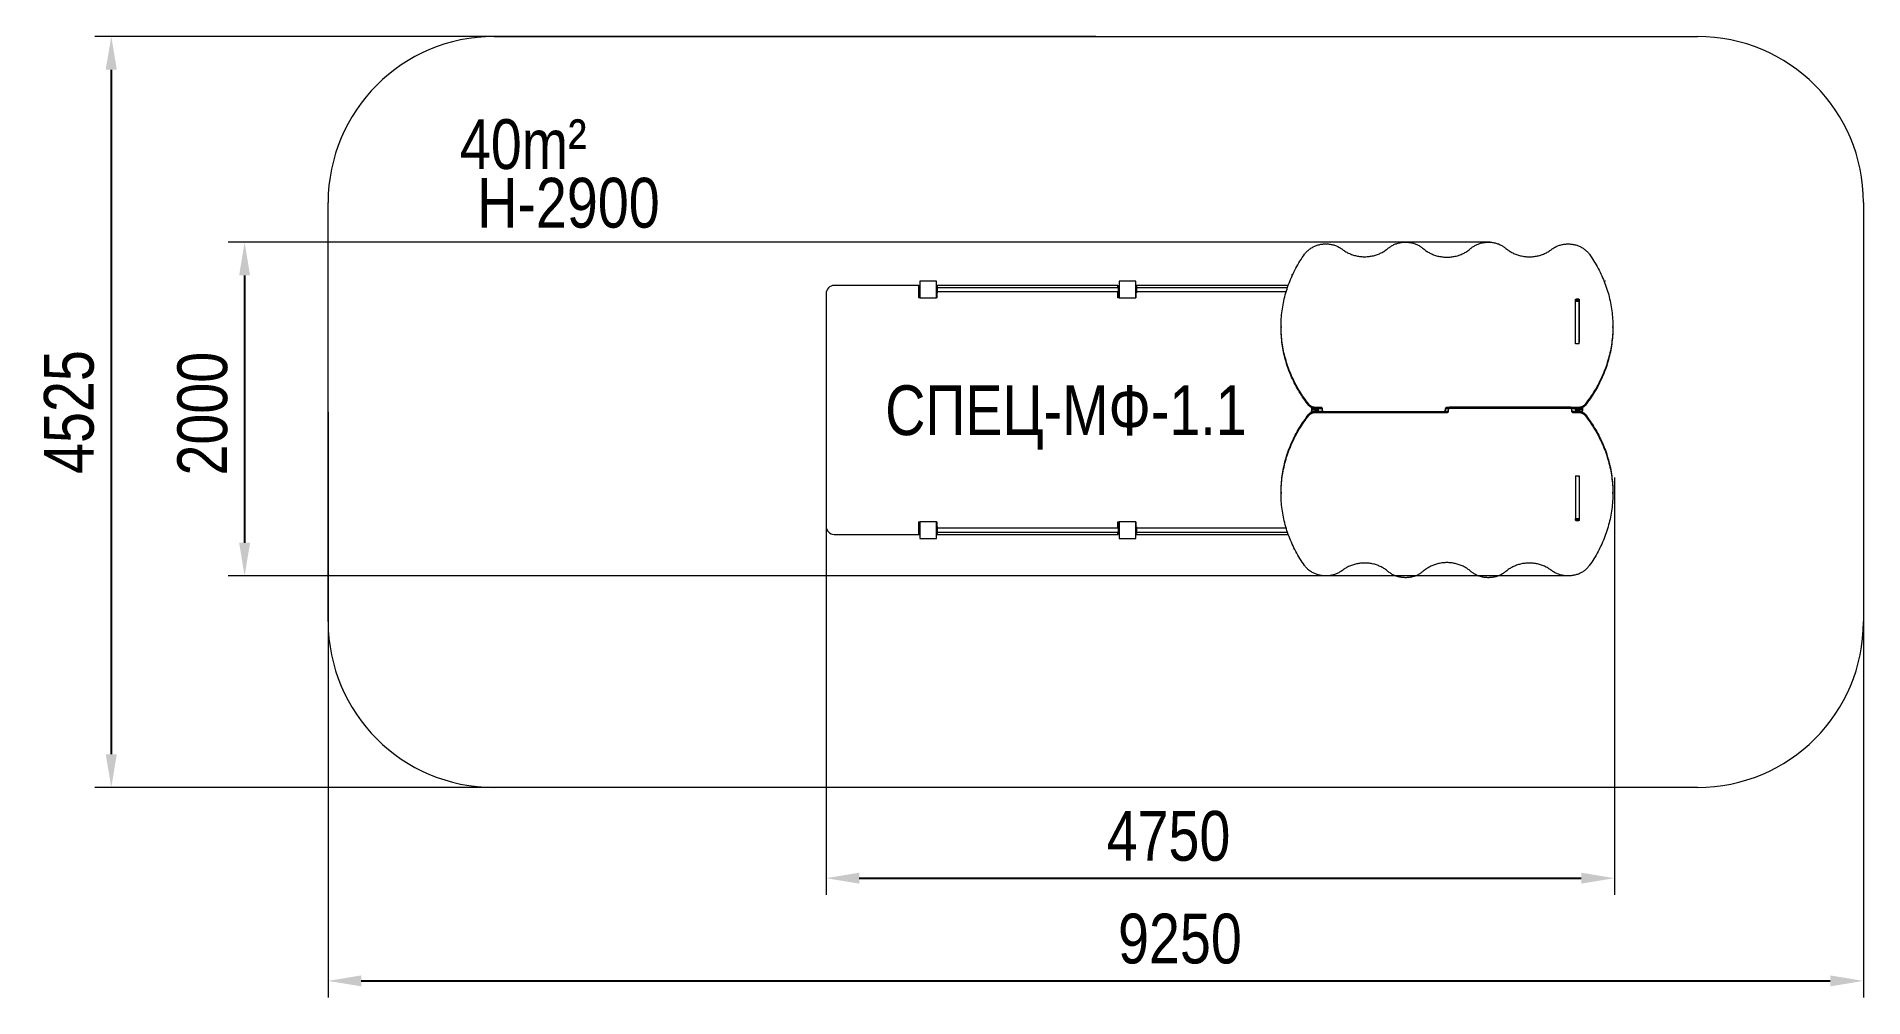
# Model space of a CAD drawing. Header units: millimetres. Extents: x -6513 to 4494, y -2848 to 2943.
import ezdxf

# ---------------------------------------------------------------- set-up
doc = ezdxf.new("R2010")
doc.units = ezdxf.units.MM
for name, color, linetype in [('DIKOM_АРТИКУЛ', 7, 'Continuous'), ('DIKOM_ЗОНА', 80, 'Continuous'), ('DIKOM_ОБЪЕКТ', 7, 'Continuous'), ('DIKOM_РАЗМЕР_ЗОНА', 7, 'Continuous'), ('DIKOM_РАЗМЕР_ОБЪЕКТА', 7, 'Continuous')]:
    doc.layers.add(name, color=color, linetype=linetype)
doc.styles.add('style1', font='arial.ttf', dxfattribs={"width": 0.8})
doc.dimstyles.new('1-50', dxfattribs={"dimtxt": 300, "dimasz": 200, "dimexe": 100, "dimexo": 0, "dimgap": 100, "dimtad": 1, "dimdec": 0, "dimtxsty": 'style1', "dimcen": 0, "dimclrd": 7, "dimclre": 7, "dimadec": 1, "dimazin": 2, "dimtfac": 1, "dimtdec": 0, "dimtmove": 0, "dimatfit": 3, "dimfxl": 0, "dimlwd": 25, "dimlwe": 18, "dimarcsym": 0})

# ---------------------------------------------------------------- blocks, each defined once
blk = doc.blocks.new('*D0')
at = {"layer": 'Defpoints', "color": 0, "transparency": 16777216}
for p in [(2245, 1703), (-5259, -308), (2719, -308)]:
    blk.add_point(p, dxfattribs=at)
at = {"layer": 'DIKOM_РАЗМЕР_ОБЪЕКТА', "color": 7, "lineweight": 18, "transparency": 16777216}
for p, q in [((2245, 1703), (-5359, 1703)), ((2719, -308), (-5359, -308))]:
    blk.add_line(p, q, dxfattribs=at)
at = {"layer": 'DIKOM_РАЗМЕР_ОБЪЕКТА', "color": 7, "lineweight": 25, "transparency": 16777216}
blk.add_line((-5259, 1503), (-5259, -108), dxfattribs=at)
at = {"layer": 'DIKOM_РАЗМЕР_ОБЪЕКТА', "color": 7, "transparency": 16777216}
for points in [[(-5292, 1503), (-5226, 1503), (-5259, 1703)], [(-5292, -108), (-5226, -108), (-5259, -308)]]:
    blk.add_solid(points, dxfattribs=at)
at = {"layer": 'DIKOM_РАЗМЕР_ОБЪЕКТА', "color": 0, "transparency": 16777216, "insert": (-5512, 670), "char_height": 300, "attachment_point": 5, "rotation": 90, "style": 'style1'}
blk.add_mtext('2000', dxfattribs=at)
blk = doc.blocks.new('*D1')
at = {"layer": 'Defpoints', "color": 0, "transparency": 16777216}
for p in [(-1756, 585), (2994, 285), (2994, -2129)]:
    blk.add_point(p, dxfattribs=at)
at = {"layer": 'DIKOM_РАЗМЕР_ОБЪЕКТА', "color": 7, "lineweight": 18, "transparency": 16777216}
for p, q in [((-1756, 585), (-1756, -2229)), ((2994, 285), (2994, -2229))]:
    blk.add_line(p, q, dxfattribs=at)
at = {"layer": 'DIKOM_РАЗМЕР_ОБЪЕКТА', "color": 7, "lineweight": 25, "transparency": 16777216}
blk.add_line((-1556, -2129), (2794, -2129), dxfattribs=at)
at = {"layer": 'DIKOM_РАЗМЕР_ОБЪЕКТА', "color": 7, "transparency": 16777216}
for points in [[(-1556, -2096), (-1556, -2162), (-1756, -2129)], [(2794, -2096), (2794, -2162), (2994, -2129)]]:
    blk.add_solid(points, dxfattribs=at)
at = {"layer": 'DIKOM_РАЗМЕР_ОБЪЕКТА', "color": 0, "transparency": 16777216, "insert": (307, -1876), "char_height": 300, "attachment_point": 5, "style": 'style1'}
blk.add_mtext('4750', dxfattribs=at)
blk = doc.blocks.new('*D2')
at = {"layer": 'Defpoints', "color": 0, "transparency": 16777216}
for p in [(-131, 2943), (-6062, -1582), (-131, -1582)]:
    blk.add_point(p, dxfattribs=at)
at = {"layer": 'DIKOM_РАЗМЕР_ЗОНА', "color": 7, "lineweight": 18, "transparency": 16777216}
for p, q in [((-131, 2943), (-6162, 2943)), ((-131, -1582), (-6162, -1582))]:
    blk.add_line(p, q, dxfattribs=at)
at = {"layer": 'DIKOM_РАЗМЕР_ЗОНА', "color": 7, "lineweight": 25, "transparency": 16777216}
blk.add_line((-6062, 2743), (-6062, -1382), dxfattribs=at)
at = {"layer": 'DIKOM_РАЗМЕР_ЗОНА', "color": 7, "transparency": 16777216}
for points in [[(-6096, 2743), (-6029, 2743), (-6062, 2943)], [(-6096, -1382), (-6029, -1382), (-6062, -1582)]]:
    blk.add_solid(points, dxfattribs=at)
at = {"layer": 'DIKOM_РАЗМЕР_ЗОНА', "color": 0, "transparency": 16777216, "insert": (-6316, 680), "char_height": 300, "attachment_point": 5, "rotation": 90, "style": 'style1'}
blk.add_mtext('4525', dxfattribs=at)
blk = doc.blocks.new('*D3')
at = {"layer": 'Defpoints', "color": 0, "transparency": 16777216}
for p in [(-4756, 680), (4494, 680), (4494, -2748)]:
    blk.add_point(p, dxfattribs=at)
at = {"layer": 'DIKOM_РАЗМЕР_ЗОНА', "color": 7, "lineweight": 18, "transparency": 16777216}
for p, q in [((-4756, 680), (-4756, -2848)), ((4494, 680), (4494, -2848))]:
    blk.add_line(p, q, dxfattribs=at)
at = {"layer": 'DIKOM_РАЗМЕР_ЗОНА', "color": 7, "lineweight": 25, "transparency": 16777216}
blk.add_line((-4556, -2748), (4294, -2748), dxfattribs=at)
at = {"layer": 'DIKOM_РАЗМЕР_ЗОНА', "color": 7, "transparency": 16777216}
for points in [[(-4556, -2715), (-4556, -2781), (-4756, -2748)], [(4294, -2715), (4294, -2781), (4494, -2748)]]:
    blk.add_solid(points, dxfattribs=at)
at = {"layer": 'DIKOM_РАЗМЕР_ЗОНА', "color": 0, "transparency": 16777216, "insert": (376, -2495), "char_height": 300, "attachment_point": 5, "style": 'style1'}
blk.add_mtext('9250', dxfattribs=at)

msp = doc.modelspace()

# ---------------------------------------------------------------- linework, layer by layer
at = {"layer": 'DIKOM_ЗОНА', "color": 3, "lineweight": 15}
for p, q in [((-3755.9, 2942.7), (3494.1, 2942.7)), ((-4755.9, -582.3), (-4755.9, 1942.7)), ((4494.1, 1942.7), (4494.1, -582.3)), ((3494.1, -1582.3), (-3755.9, -1582.3))]:
    msp.add_line(p, q, dxfattribs=at)
for centre, start, end in [((-3755.9, 1942.7), 90, 180), ((3494.1, 1942.7), 0, 90), ((-3755.9, -582.3), 180, 270), ((3494.1, -582.3), 270, 0)]:
    msp.add_arc(centre, 1000, start, end, dxfattribs=at)
at = {"layer": 'DIKOM_ОБЪЕКТ', "color": 7, "linetype": 'Continuous', "lineweight": 15}
for p, q in [((-1197.9, 1442.7), (-1706.6, 1442.7)), ((-1197.9, 1367.7), (-1197.9, 1442.7)), ((-1197.9, 1442.7), (-1195.1, 1442.7)), ((-1195.1, 1367.7), (-1195.1, 1442.7)), ((-1190.2, 1467.7), (-1190.2, 1367.7)), ((-1090.2, 1467.7), (-1190.2, 1467.7)), ((-1090.2, 1367.7), (-1090.2, 1467.7)), ((-1086.2, 1437.7), (-1090.2, 1437.7)), ((-1090.2, 1437.7), (-1090.2, 1432.7)), ((-1086.2, 1432.7), (-1090.2, 1432.7)), ((-1090.2, 1432.7), (-1090.2, 1402.7)), ((-1089.3, 1442.7), (-1089.3, 1437.7)), ((2, 1442.7), (-1089.3, 1442.7)), ((-1086.2, 1437.7), (-1086.2, 1432.7)), ((-1086.2, 1432.7), (-1086.2, 1402.7)), ((-1086.2, 1431.2), (5.8, 1431.2)), ((2, 1431.2), (2, 1442.7)), ((2, 1442.7), (4.9, 1442.7)), ((4.9, 1431.2), (4.9, 1442.7)), ((5.8, 1437.7), (9.8, 1437.7)), ((5.8, 1432.7), (5.8, 1437.7)), ((5.8, 1402.7), (5.8, 1432.7)), ((5.8, 1432.7), (9.8, 1432.7)), ((109.8, 1467.7), (9.8, 1467.7)), ((9.8, 1467.7), (9.8, 1367.7)), ((109.8, 1367.7), (109.8, 1467.7)), ((113.8, 1437.7), (109.8, 1437.7)), ((109.8, 1437.7), (109.8, 1432.7)), ((113.8, 1432.7), (109.8, 1432.7)), ((109.8, 1432.7), (109.8, 1402.7)), ((110.7, 1442.7), (110.7, 1437.7)), ((1028.6, 1442.7), (110.7, 1442.7)), ((113.8, 1437.7), (113.8, 1432.7)), ((113.8, 1432.7), (113.8, 1402.7)), ((113.8, 1431.2), (1024.6, 1431.2)), ((1050, 1509.7), (1056.2, 1509.7)), ((1050, 1509.7), (1050, 1496)), ((2939.3, 1467.7), (2937.3, 1467.7)), ((2939.3, 1467.7), (2937.3, 1467.7)), ((-1755.9, 1392.7), (-1755.9, -7.3)), ((-1190.2, 1367.7), (-1197.9, 1367.7)), ((-1190.2, 1367.7), (-1090.2, 1367.7)), ((-1086.2, 1402.7), (-1090.2, 1402.7)), ((-1090.2, 1402.7), (-1090.2, 1397.7)), ((-1086.2, 1397.7), (-1090.2, 1397.7)), ((-1089.3, 1367.7), (-1090.2, 1367.7)), ((-1089.3, 1397.7), (-1089.3, 1367.7)), ((5.8, 1404.2), (-1086.2, 1404.2)), ((-1086.2, 1402.7), (-1086.2, 1397.7)), ((2, 1367.7), (2, 1404.2)), ((9.8, 1367.7), (2, 1367.7)), ((4.9, 1367.7), (4.9, 1404.2)), ((5.8, 1402.7), (9.8, 1402.7)), ((5.8, 1397.7), (5.8, 1402.7)), ((5.8, 1397.7), (9.8, 1397.7)), ((9.8, 1367.7), (109.8, 1367.7)), ((113.8, 1402.7), (109.8, 1402.7)), ((109.8, 1402.7), (109.8, 1397.7)), ((113.8, 1397.7), (109.8, 1397.7)), ((110.7, 1367.7), (109.8, 1367.7)), ((110.7, 1397.7), (110.7, 1367.7)), ((1015.9, 1404.2), (113.8, 1404.2)), ((113.8, 1402.7), (113.8, 1397.7)), ((2759.8, 1349.1), (2759.8, 1356.4)), ((2759.8, 1349.2), (2780.8, 1349.2)), ((2780.8, 1349.1), (2759.8, 1349.1)), ((2759.8, 1348.7), (2759.8, 1349.1)), ((2759.8, 1348.7), (2780.8, 1348.7)), ((2759.8, 1093), (2759.8, 1348.7)), ((2765.8, 1361.6), (2775.8, 1361.6)), ((2765.8, 1354.1), (2765.8, 1361.6)), ((2765.8, 1354.1), (2775.8, 1354.1)), ((2775.8, 1354.1), (2775.8, 1361.6)), ((2780.8, 1351.8), (2780.8, 1349.2)), ((2780.8, 1348.7), (2780.8, 1349.1)), ((2780.8, 1093), (2780.8, 1348.7)), ((2781.8, 1356.4), (2781.8, 1098.3)), ((2781.8, 1247.7), (2780.8, 1247.7)), ((2780.8, 1218.5), (2781.8, 1218.5)), ((985.3, 1195.9), (985.3, 1188.4)), ((2780.8, 1129.2), (2781.8, 1129.2)), ((2984.2, 1188.4), (2984.2, 1195.9)), ((2759.8, 1093), (2780.8, 1093)), ((2759.8, 1090.5), (2759.8, 1093)), ((2780.8, 1090.5), (2780.8, 1093)), ((1152.6, 719.1), (1152.6, 726.6)), ((1152.6, 666.3), (1152.6, 658.8)), ((1167.8, 706.6), (1167.8, 697.7)), ((1167.8, 697.7), (1188.8, 697.7)), ((1167.8, 697.7), (1167.8, 687.7)), ((1167.8, 687.7), (1188.8, 687.7)), ((1167.8, 678.9), (1167.8, 687.7)), ((1188.8, 700.5), (1188.8, 697.7)), ((1188.8, 700.5), (1188.8, 700.2)), ((1188.8, 700.2), (1209.8, 700.2)), ((1188.8, 697.7), (1188.8, 687.7)), ((1209.8, 692.7), (1188.8, 692.7)), ((1188.8, 692.7), (1209.8, 692.7)), ((1188.8, 685), (1188.8, 687.7)), ((1209.8, 685.2), (1188.8, 685.2)), ((1188.8, 685), (1188.8, 685.2)), ((1224.8, 707.7), (1193.9, 707.7)), ((1193.9, 700.2), (1193.9, 707.7)), ((1224.8, 700.2), (1193.9, 700.2)), ((1193.9, 685.2), (1193.9, 677.7)), ((1193.9, 685.2), (1234.8, 685.2)), ((1193.9, 677.7), (1236.8, 677.7)), ((1209.8, 692.7), (1209.8, 700.2)), ((1209.8, 700.2), (1209.8, 685.2)), ((1209.8, 692.7), (1209.8, 685.2)), ((1224.8, 700.2), (1224.8, 707.7)), ((1234.8, 690.4), (1234.8, 699.1)), ((1234.8, 682.9), (1234.8, 690.4)), ((1964.8, 681.7), (1244.8, 681.7)), ((1244.8, 674.2), (1244.8, 681.7)), ((1964.8, 674.2), (1244.8, 674.2)), ((1964.8, 674.2), (1964.8, 681.7)), ((1972.8, 677.7), (1984.8, 677.7)), ((1974.8, 699.1), (1974.8, 690.4)), ((1974.8, 682.9), (1974.8, 690.4)), ((1974.8, 685.2), (1984.8, 685.2)), ((1996.8, 707.7), (1984.8, 707.7)), ((1984.8, 700.2), (1984.8, 707.7)), ((1994.8, 700.2), (1984.8, 700.2)), ((1984.8, 685.2), (1984.8, 677.7)), ((1994.8, 702.5), (1994.8, 695)), ((1994.8, 686.4), (1994.8, 695)), ((2004.8, 711.2), (2004.8, 703.7)), ((2004.8, 711.2), (2724.8, 711.2)), ((2004.8, 703.7), (2724.8, 703.7)), ((2724.8, 711.2), (2724.8, 703.7)), ((2775.7, 707.7), (2732.8, 707.7)), ((2734.8, 702.5), (2734.8, 695)), ((2775.7, 700.2), (2734.8, 700.2)), ((2734.8, 695), (2734.8, 686.4)), ((2744.8, 685.2), (2744.8, 677.7)), ((2744.8, 685.2), (2775.7, 685.2)), ((2744.8, 677.7), (2775.7, 677.7)), ((2759.8, 700.2), (2780.8, 700.2)), ((2759.8, 692.7), (2759.8, 700.2)), ((2759.8, 692.7), (2780.8, 692.7)), ((2780.8, 692.7), (2759.8, 692.7)), ((2759.8, 692.7), (2759.8, 685.2)), ((2780.8, 685.2), (2759.8, 685.2)), ((2775.7, 700.2), (2775.7, 707.7)), ((2775.7, 685.2), (2775.7, 677.7)), ((2780.8, 700.5), (2780.8, 697.7)), ((2780.8, 700.5), (2780.8, 700.2)), ((2780.8, 697.7), (2801.8, 697.7)), ((2780.8, 697.7), (2780.8, 687.7)), ((2780.8, 687.7), (2801.8, 687.7)), ((2780.8, 685), (2780.8, 687.7)), ((2780.8, 685), (2780.8, 685.2)), ((2801.8, 706.6), (2801.8, 697.7)), ((2801.8, 697.7), (2801.8, 687.7)), ((2801.8, 678.9), (2801.8, 687.7)), ((2817, 719.1), (2817, 726.6)), ((2817, 666.3), (2817, 658.8)), ((2759.8, 295), (2759.8, 292.5)), ((2780.8, 292.5), (2759.8, 292.5)), ((2759.8, 292.5), (2759.8, 36.8)), ((2780.8, 295), (2780.8, 292.5)), ((2780.8, 292.5), (2780.8, 36.8)), ((2780.8, 256.3), (2781.8, 256.3)), ((2781.8, 287.2), (2781.8, 29.1)), ((985.3, 197), (985.3, 189.5)), ((2780.8, 167), (2781.8, 167)), ((2780.8, 137.8), (2781.8, 137.8)), ((2984.2, 189.5), (2984.2, 197)), ((-1197.9, 17.7), (-1190.2, 17.7)), ((-1197.9, -57.3), (-1197.9, 17.7)), ((-1195.1, -57.3), (-1195.1, 17.7)), ((-1090.2, 17.7), (-1190.2, 17.7)), ((-1190.2, 17.7), (-1190.2, -82.3)), ((-1090.2, -82.3), (-1090.2, 17.7)), ((-1090.2, 17.7), (-1089.3, 17.7)), ((-1089.3, 17.7), (-1089.3, -12.3)), ((2, 17.7), (9.8, 17.7)), ((2, -18.8), (2, 17.7)), ((4.9, -18.8), (4.9, 17.7)), ((109.8, 17.7), (9.8, 17.7)), ((9.8, 17.7), (9.8, -82.3)), ((109.8, -82.3), (109.8, 17.7)), ((109.8, 17.7), (110.7, 17.7)), ((110.7, 17.7), (110.7, -12.3)), ((2780.8, 36.8), (2759.8, 36.8)), ((2759.8, 36.8), (2759.8, 36.4)), ((2759.8, 36.4), (2780.8, 36.4)), ((2759.8, 29.1), (2759.8, 36.4)), ((2780.8, 36.3), (2759.8, 36.3)), ((2765.8, 31.4), (2765.8, 23.9)), ((2775.8, 31.4), (2765.8, 31.4)), ((2775.8, 23.9), (2765.8, 23.9)), ((2775.8, 31.4), (2775.8, 23.9)), ((2780.8, 36.8), (2780.8, 36.4)), ((2780.8, 33.7), (2780.8, 36.3)), ((-1706.6, -57.3), (-1197.9, -57.3)), ((-1197.9, -57.3), (-1195.1, -57.3)), ((-1190.2, -82.3), (-1090.2, -82.3)), ((-1086.2, -12.3), (-1090.2, -12.3)), ((-1090.2, -12.3), (-1090.2, -17.3)), ((-1086.2, -17.3), (-1090.2, -17.3)), ((-1090.2, -17.3), (-1090.2, -47.3)), ((-1086.2, -47.3), (-1090.2, -47.3)), ((-1090.2, -47.3), (-1090.2, -52.3)), ((-1086.2, -52.3), (-1090.2, -52.3)), ((-1089.3, -52.3), (-1089.3, -57.3)), ((-1089.3, -57.3), (2, -57.3)), ((-1086.2, -12.3), (-1086.2, -17.3)), ((-1086.2, -17.3), (-1086.2, -47.3)), ((-1086.2, -18.8), (5.8, -18.8)), ((5.8, -45.8), (-1086.2, -45.8)), ((-1086.2, -47.3), (-1086.2, -52.3)), ((2, -57.3), (2, -45.8)), ((2, -57.3), (4.9, -57.3)), ((4.9, -57.3), (4.9, -45.8)), ((5.8, -12.3), (9.8, -12.3)), ((5.8, -17.3), (5.8, -12.3)), ((5.8, -17.3), (9.8, -17.3)), ((5.8, -47.3), (5.8, -17.3)), ((5.8, -47.3), (9.8, -47.3)), ((5.8, -52.3), (5.8, -47.3)), ((5.8, -52.3), (9.8, -52.3)), ((9.8, -82.3), (109.8, -82.3)), ((113.8, -12.3), (109.8, -12.3)), ((109.8, -12.3), (109.8, -17.3)), ((113.8, -17.3), (109.8, -17.3)), ((109.8, -17.3), (109.8, -47.3)), ((113.8, -47.3), (109.8, -47.3)), ((109.8, -47.3), (109.8, -52.3)), ((113.8, -52.3), (109.8, -52.3)), ((110.7, -52.3), (110.7, -57.3)), ((110.7, -57.3), (1028.6, -57.3)), ((113.8, -12.3), (113.8, -17.3)), ((113.8, -17.3), (113.8, -47.3)), ((113.8, -18.8), (1015.9, -18.8)), ((1024.5, -45.8), (113.8, -45.8)), ((113.8, -47.3), (113.8, -52.3))]:
    msp.add_line(p, q, dxfattribs=at)
at = {"layer": 'DIKOM_ОБЪЕКТ', "color": 7, "linetype": 'Continuous', "lineweight": 15, "flags": 128}
for points in [[(1127.2, 1631.2), (1130.2, 1635.3), (1133.4, 1639.2), (1136.7, 1643.1), (1140.2, 1646.9), (1143.9, 1650.5), (1147.8, 1654.1), (1151.7, 1657.5), (1155.9, 1660.7), (1160.1, 1663.9), (1164.5, 1666.8), (1169, 1669.7), (1173.7, 1672.4), (1178.4, 1675), (1183.3, 1677.3), (1188.2, 1679.6), (1193.3, 1681.7), (1198.4, 1683.6), (1203.6, 1685.3), (1208.9, 1686.9), (1214.3, 1688.3), (1219.7, 1689.5), (1225.1, 1690.6), (1230.6, 1691.4), (1236.2, 1692.1), (1241.7, 1692.7), (1247.3, 1693), (1252.9, 1693.2), (1258.5, 1693.1), (1264.1, 1692.9), (1269.6, 1692.6), (1275.2, 1692), (1280.7, 1691.3), (1286.2, 1690.4), (1291.6, 1689.3), (1297, 1688), (1302.4, 1686.5), (1307.6, 1684.9), (1312.8, 1683.2), (1318, 1681.2), (1323, 1679.1), (1327.9, 1676.8), (1332.8, 1674.4), (1337.5, 1671.8), (1342.1, 1669.1), (1346.6, 1666.2), (1351, 1663.2), (1355.2, 1660)], [(1355.2, 1660), (1360, 1656.3), (1365, 1652.8), (1370.2, 1649.5), (1375.4, 1646.2), (1380.8, 1643.1), (1386.2, 1640.2), (1391.8, 1637.4), (1397.5, 1634.8), (1403.3, 1632.4), (1409.1, 1630.1), (1415.1, 1627.9), (1421.1, 1626), (1427.2, 1624.2), (1433.3, 1622.5), (1439.5, 1621.1), (1445.8, 1619.8), (1452.1, 1618.7), (1458.5, 1617.7), (1464.8, 1617), (1471.2, 1616.4), (1477.7, 1616), (1484.1, 1615.8), (1490.5, 1615.8), (1497, 1615.9), (1503.4, 1616.2), (1509.8, 1616.7), (1516.2, 1617.4), (1522.5, 1618.3), (1528.9, 1619.3), (1535.1, 1620.5), (1541.4, 1621.9), (1547.6, 1623.4), (1553.7, 1625.1), (1559.7, 1627), (1565.7, 1629.1), (1571.6, 1631.3), (1577.4, 1633.7), (1583.1, 1636.3), (1588.8, 1639), (1594.3, 1641.9), (1599.7, 1644.9), (1605, 1648), (1610.2, 1651.3), (1615.2, 1654.8), (1620.1, 1658.4), (1624.9, 1662.1), (1629.5, 1666)], [(1629.5, 1666), (1633.5, 1669.3), (1637.6, 1672.4), (1641.9, 1675.5), (1646.2, 1678.4), (1650.7, 1681.1), (1655.3, 1683.7), (1660, 1686.2), (1664.8, 1688.5), (1669.7, 1690.6), (1674.7, 1692.6), (1679.8, 1694.5), (1684.9, 1696.2), (1690.1, 1697.7), (1695.4, 1699), (1700.7, 1700.2), (1706.1, 1701.2), (1711.5, 1702), (1716.9, 1702.7), (1722.4, 1703.2), (1727.9, 1703.5), (1733.4, 1703.7), (1738.9, 1703.6), (1744.4, 1703.4), (1749.8, 1703), (1755.3, 1702.5), (1760.7, 1701.8), (1766.1, 1700.9), (1771.5, 1699.8), (1776.8, 1698.6), (1782, 1697.2), (1787.2, 1695.6), (1792.3, 1693.9), (1797.4, 1692), (1802.3, 1689.9), (1807.2, 1687.7), (1812, 1685.3), (1816.7, 1682.8), (1821.2, 1680.2), (1825.7, 1677.4), (1830, 1674.4), (1834.2, 1671.4), (1838.2, 1668.1), (1842.2, 1664.8)], [(1842.2, 1664.8), (1846.7, 1661), (1851.3, 1657.2), (1856.1, 1653.6), (1861.1, 1650.1), (1866.1, 1646.8), (1871.3, 1643.6), (1876.6, 1640.6), (1882, 1637.7), (1887.5, 1634.9), (1893.1, 1632.3), (1898.8, 1629.9), (1904.5, 1627.6), (1910.4, 1625.4), (1916.3, 1623.5), (1922.3, 1621.7), (1928.4, 1620), (1934.5, 1618.6), (1940.7, 1617.3), (1946.9, 1616.2), (1953.2, 1615.2), (1959.5, 1614.4), (1965.8, 1613.8), (1972.1, 1613.4), (1978.5, 1613.1), (1984.8, 1613), (1991.2, 1613.1), (1997.5, 1613.4), (2003.8, 1613.8), (2010.1, 1614.4), (2016.4, 1615.2), (2022.7, 1616.2), (2028.9, 1617.3), (2035.1, 1618.6), (2041.2, 1620.1), (2047.3, 1621.7), (2053.3, 1623.5), (2059.2, 1625.5), (2065.1, 1627.6), (2070.8, 1629.9), (2076.5, 1632.3), (2082.1, 1634.9), (2087.6, 1637.7), (2093, 1640.6), (2098.3, 1643.6), (2103.5, 1646.8), (2108.5, 1650.2), (2113.5, 1653.6), (2118.3, 1657.2), (2122.9, 1661), (2127.4, 1664.8)], [(2127.4, 1664.8), (2131.4, 1668.2), (2135.4, 1671.4), (2139.6, 1674.5), (2144, 1677.4), (2148.4, 1680.2), (2153, 1682.9), (2157.6, 1685.4), (2162.4, 1687.7), (2167.3, 1689.9), (2172.3, 1692), (2177.3, 1693.9), (2182.4, 1695.6), (2187.6, 1697.2), (2192.9, 1698.6), (2198.2, 1699.8), (2203.6, 1700.9), (2209, 1701.8), (2214.4, 1702.5), (2219.9, 1703.1), (2225.3, 1703.5), (2230.8, 1703.7), (2236.3, 1703.7), (2241.8, 1703.5), (2247.3, 1703.2), (2252.8, 1702.7), (2258.2, 1702), (2263.7, 1701.2), (2269, 1700.2), (2274.4, 1699), (2279.6, 1697.7), (2284.8, 1696.1), (2290, 1694.5), (2295.1, 1692.6), (2300.1, 1690.6), (2305, 1688.4), (2309.8, 1686.1), (2314.5, 1683.7), (2319.1, 1681), (2323.5, 1678.3), (2327.9, 1675.4), (2332.2, 1672.4), (2336.3, 1669.2), (2340.2, 1665.9)], [(2340.2, 1665.9), (2344.9, 1662), (2349.6, 1658.3), (2354.6, 1654.7), (2359.6, 1651.2), (2364.8, 1647.9), (2370.1, 1644.7), (2375.5, 1641.7), (2381, 1638.8), (2386.6, 1636.1), (2392.3, 1633.5), (2398.2, 1631.1), (2404.1, 1628.9), (2410, 1626.8), (2416.1, 1624.9), (2422.2, 1623.2), (2428.4, 1621.6), (2434.6, 1620.3), (2440.9, 1619), (2447.2, 1618), (2453.6, 1617.1), (2460, 1616.5), (2466.4, 1616), (2472.8, 1615.6), (2479.3, 1615.5), (2485.7, 1615.5), (2492.1, 1615.7), (2498.6, 1616.1), (2505, 1616.7), (2511.3, 1617.4), (2517.7, 1618.4), (2524, 1619.5), (2530.3, 1620.8), (2536.5, 1622.2), (2542.7, 1623.8), (2548.7, 1625.6), (2554.8, 1627.6), (2560.7, 1629.7), (2566.6, 1632), (2572.4, 1634.5), (2578.1, 1637.1), (2583.6, 1639.9), (2589.1, 1642.8), (2594.5, 1645.9), (2599.7, 1649.1), (2604.9, 1652.5), (2609.9, 1656), (2614.7, 1659.7)], [(2614.7, 1659.7), (2619, 1662.8), (2623.3, 1665.9), (2627.8, 1668.7), (2632.4, 1671.5), (2637.2, 1674), (2642, 1676.5), (2646.9, 1678.7), (2652, 1680.9), (2657.1, 1682.8), (2662.3, 1684.6), (2667.5, 1686.2), (2672.9, 1687.6), (2678.3, 1688.9), (2683.7, 1690), (2689.2, 1690.9), (2694.7, 1691.6), (2700.3, 1692.2), (2705.9, 1692.6), (2711.5, 1692.8), (2717, 1692.8), (2722.6, 1692.6), (2728.2, 1692.3), (2733.8, 1691.8), (2739.3, 1691.1), (2744.8, 1690.2), (2750.3, 1689.1), (2755.7, 1687.9), (2761, 1686.5), (2766.3, 1684.9), (2771.5, 1683.2), (2776.6, 1681.3), (2781.7, 1679.2), (2786.6, 1676.9), (2791.5, 1674.5), (2796.3, 1672), (2800.9, 1669.3), (2805.4, 1666.4), (2809.8, 1663.4), (2814.1, 1660.3), (2818.2, 1657), (2822.2, 1653.6), (2826, 1650.1), (2829.7, 1646.4), (2833.2, 1642.7), (2836.5, 1638.8), (2839.7, 1634.8), (2842.7, 1630.7)], [(1152.6, 726.6), (1144.8, 736.7), (1137.2, 746.8), (1129.7, 757.1), (1122.4, 767.4), (1115.3, 777.8), (1108.4, 788.3), (1101.6, 798.9), (1095.1, 809.6), (1088.7, 820.4), (1082.5, 831.2), (1076.4, 842.2), (1070.6, 853.2), (1064.9, 864.2), (1059.4, 875.4), (1054.1, 886.6), (1049, 897.9), (1044.1, 909.2), (1039.4, 920.6), (1034.9, 932.1), (1030.6, 943.6), (1026.4, 955.1), (1022.5, 966.8), (1018.7, 978.4), (1015.2, 990.1), (1011.8, 1001.9), (1008.7, 1013.7), (1005.7, 1025.5), (1002.9, 1037.4), (1000.4, 1049.3), (998, 1061.2), (995.8, 1073.2), (993.9, 1085.2), (992.1, 1097.2), (990.6, 1109.2), (989.2, 1121.3), (988.1, 1133.3), (987.1, 1145.4), (986.4, 1157.5), (985.8, 1169.6), (985.5, 1181.7), (985.3, 1193.8), (985.4, 1205.9), (985.7, 1218), (986.2, 1230.1), (986.8, 1242.2), (987.7, 1254.3), (988.8, 1266.4), (990.1, 1278.4), (991.6, 1290.5), (993.3, 1302.5), (995.1, 1314.5), (997.2, 1326.5), (999.5, 1338.4), (1002, 1350.3), (1004.7, 1362.2), (1007.6, 1374.1), (1010.7, 1385.9), (1014, 1397.6), (1017.5, 1409.4), (1021.2, 1421), (1025, 1432.7), (1029.1, 1444.3), (1033.4, 1455.8), (1037.8, 1467.3), (1042.5, 1478.7), (1047.3, 1490), (1052.4, 1501.3), (1057.6, 1512.6), (1063, 1523.7), (1068.6, 1534.8), (1074.4, 1545.9), (1080.3, 1556.8), (1086.5, 1567.7), (1092.8, 1578.5), (1099.3, 1589.2), (1106, 1599.8), (1112.9, 1610.4), (1120, 1620.8), (1127.2, 1631.2)], [(2842.7, 1630.7), (2849.9, 1620.4), (2857, 1609.9), (2863.8, 1599.4), (2870.5, 1588.8), (2877, 1578), (2883.3, 1567.2), (2889.5, 1556.4), (2895.4, 1545.4), (2901.2, 1534.4), (2906.8, 1523.3), (2912.2, 1512.2), (2917.4, 1500.9), (2922.4, 1489.6), (2927.3, 1478.3), (2931.9, 1466.9), (2936.4, 1455.4), (2940.6, 1443.9), (2944.7, 1432.3), (2948.6, 1420.7), (2952.2, 1409), (2955.7, 1397.3), (2959, 1385.5), (2962.1, 1373.7), (2965, 1361.9), (2967.6, 1350), (2970.1, 1338.1), (2972.4, 1326.1), (2974.5, 1314.2), (2976.4, 1302.2), (2978.1, 1290.2), (2979.5, 1278.1), (2980.8, 1266.1), (2981.9, 1254), (2982.8, 1241.9), (2983.4, 1229.8), (2983.9, 1217.7), (2984.2, 1205.6), (2984.2, 1193.5), (2984.1, 1181.4), (2983.8, 1169.3), (2983.2, 1157.3), (2982.5, 1145.2), (2981.5, 1133.1), (2980.3, 1121), (2979, 1109), (2977.4, 1097), (2975.7, 1085), (2973.7, 1073), (2971.5, 1061), (2969.2, 1049.1), (2966.6, 1037.2), (2963.9, 1025.3), (2960.9, 1013.5), (2957.7, 1001.7), (2954.4, 990), (2950.8, 978.3), (2947.1, 966.6), (2943.1, 955), (2939, 943.4), (2934.6, 931.9), (2930.1, 920.5), (2925.4, 909.1), (2920.5, 897.8), (2915.4, 886.5), (2910.1, 875.3), (2904.6, 864.2), (2899, 853.1), (2893.1, 842.1), (2887.1, 831.2), (2880.9, 820.3), (2874.5, 809.6), (2867.9, 798.9), (2861.2, 788.3), (2854.2, 777.8), (2847.1, 767.4), (2839.9, 757.1), (2832.4, 746.8), (2824.8, 736.7), (2817, 726.6)], [(2759.8, 1356.4), (2759.9, 1357.4), (2760.2, 1358.4), (2760.8, 1359.3), (2761.5, 1360.1), (2762.5, 1360.7), (2763.5, 1361.2), (2764.6, 1361.5), (2765.8, 1361.6)], [(2759.8, 1349.1), (2759.9, 1349.9), (2760.2, 1350.9), (2760.8, 1351.8), (2761.5, 1352.6), (2762.5, 1353.2), (2763.5, 1353.7), (2764.6, 1354), (2765.8, 1354.1)], [(2775.8, 1361.6), (2777, 1361.5), (2778.1, 1361.2), (2779.1, 1360.7), (2780, 1360.1), (2780.8, 1359.3), (2781.3, 1358.4), (2781.7, 1357.4), (2781.8, 1356.4)], [(2775.8, 1354.1), (2777, 1354), (2778.1, 1353.7), (2779.1, 1353.2), (2780, 1352.6), (2780.8, 1351.8), (2781.3, 1350.9), (2781.7, 1349.9), (2781.8, 1348.9)], [(1152.6, 719.1), (1144.8, 729.2), (1137.2, 739.3), (1129.7, 749.6), (1122.4, 759.9), (1115.3, 770.3), (1108.4, 780.8), (1101.6, 791.4), (1095.1, 802.1), (1088.7, 812.9), (1082.5, 823.7), (1076.4, 834.7), (1070.6, 845.7), (1064.9, 856.7), (1059.4, 867.9), (1054.1, 879.1), (1049, 890.4), (1044.1, 901.7), (1039.4, 913.1), (1034.9, 924.6), (1030.6, 936.1), (1026.4, 947.6), (1022.5, 959.3), (1018.7, 970.9), (1015.2, 982.6), (1011.8, 994.4), (1008.7, 1006.2), (1005.7, 1018), (1002.9, 1029.9), (1000.4, 1041.8), (998, 1053.7), (995.8, 1065.7), (993.9, 1077.7), (992.1, 1089.7), (990.6, 1101.7), (989.2, 1113.8), (988.1, 1125.8), (987.1, 1137.9), (986.4, 1150), (985.8, 1162.1), (985.5, 1174.2), (985.3, 1186.3), (985.3, 1188.4)], [(2984.2, 1188.4), (2984.2, 1186), (2984.1, 1173.9), (2983.8, 1161.8), (2983.2, 1149.8), (2982.5, 1137.7), (2981.5, 1125.6), (2980.3, 1113.5), (2979, 1101.5), (2977.4, 1089.5), (2975.7, 1077.5), (2973.7, 1065.5), (2971.5, 1053.5), (2969.2, 1041.6), (2966.6, 1029.7), (2963.9, 1017.8), (2960.9, 1006), (2957.7, 994.2), (2954.4, 982.5), (2950.8, 970.8), (2947.1, 959.1), (2943.1, 947.5), (2939, 935.9), (2934.6, 924.4), (2930.1, 913), (2925.4, 901.6), (2920.5, 890.3), (2915.4, 879), (2910.1, 867.8), (2904.6, 856.7), (2899, 845.6), (2893.1, 834.6), (2887.1, 823.7), (2880.9, 812.8), (2874.5, 802.1), (2867.9, 791.4), (2861.2, 780.8), (2854.2, 770.3), (2847.1, 759.9), (2839.9, 749.6), (2832.4, 739.3), (2824.8, 729.2), (2817, 719.1)], [(985.3, 197), (985.3, 199.4), (985.5, 211.5), (985.8, 223.6), (986.4, 235.7), (987.1, 247.8), (988.1, 259.9), (989.2, 271.9), (990.6, 284), (992.2, 296), (993.9, 308), (995.9, 320), (998, 331.9), (1000.4, 343.9), (1003, 355.8), (1005.7, 367.6), (1008.7, 379.4), (1011.9, 391.2), (1015.2, 403), (1018.8, 414.7), (1022.5, 426.3), (1026.5, 438), (1030.6, 449.5), (1034.9, 461), (1039.5, 472.5), (1044.2, 483.9), (1049.1, 495.2), (1054.2, 506.5), (1059.5, 517.7), (1064.9, 528.8), (1070.6, 539.9), (1076.5, 550.9), (1082.5, 561.8), (1088.7, 572.6), (1095.1, 583.4), (1101.7, 594), (1108.4, 604.6), (1115.3, 615.2), (1122.4, 625.6), (1129.7, 635.9), (1137.2, 646.1), (1144.8, 656.3), (1152.6, 666.3)], [(1193.9, 707.7), (1190.7, 707.8), (1187.4, 708.1), (1184.2, 708.5), (1181.1, 709.2), (1178, 710), (1174.9, 711), (1172, 712.1), (1169.1, 713.4), (1166.4, 714.9), (1163.7, 716.5), (1161.2, 718.3), (1158.8, 720.2), (1156.6, 722.2), (1154.5, 724.4), (1152.6, 726.6)], [(1193.9, 700.2), (1190.7, 700.3), (1187.4, 700.6), (1184.2, 701), (1181.1, 701.7), (1178, 702.5), (1174.9, 703.5), (1172, 704.6), (1169.1, 705.9), (1166.4, 707.4), (1163.7, 709), (1161.2, 710.8), (1158.8, 712.7), (1156.6, 714.7), (1154.5, 716.9), (1152.6, 719.1)], [(1152.6, 666.3), (1154.5, 668.6), (1156.6, 670.8), (1158.8, 672.8), (1161.2, 674.7), (1163.7, 676.5), (1166.4, 678.1), (1169.1, 679.5), (1172, 680.8), (1174.9, 682), (1178, 683), (1181.1, 683.8), (1184.2, 684.4), (1187.4, 684.9), (1190.7, 685.1), (1193.9, 685.2)], [(1152.6, 658.8), (1154.5, 661.1), (1156.6, 663.3), (1158.8, 665.3), (1161.2, 667.2), (1163.7, 669), (1166.4, 670.6), (1169.1, 672), (1172, 673.3), (1174.9, 674.5), (1178, 675.5), (1181.1, 676.3), (1184.2, 676.9), (1187.4, 677.4), (1190.7, 677.6), (1193.9, 677.7)], [(1234.8, 699.1), (1234.7, 700.3), (1234.4, 701.5), (1233.9, 702.7), (1233.2, 703.8), (1232.3, 704.7), (1231.3, 705.6), (1230.2, 706.4), (1228.9, 706.9), (1227.6, 707.4), (1226.2, 707.6), (1224.8, 707.7)], [(1234.8, 691.6), (1234.7, 692.8), (1234.4, 694), (1233.9, 695.2), (1233.2, 696.3), (1232.3, 697.2), (1231.3, 698.1), (1230.2, 698.9), (1228.9, 699.4), (1227.6, 699.9), (1226.2, 700.1), (1224.8, 700.2)], [(1244.8, 681.7), (1243.4, 681.8), (1242, 682.1), (1240.6, 682.5), (1239.4, 683.1), (1238.2, 683.9), (1237.2, 684.7), (1236.4, 685.7), (1235.7, 686.8), (1235.2, 688), (1234.9, 689.2), (1234.8, 690.4)], [(1244.8, 674.2), (1243.4, 674.3), (1242, 674.6), (1240.6, 675), (1239.4, 675.6), (1238.2, 676.4), (1237.2, 677.2), (1236.4, 678.2), (1235.7, 679.3), (1235.2, 680.5), (1234.9, 681.7), (1234.8, 682.9)], [(1974.8, 690.4), (1974.7, 689.2), (1974.4, 688), (1973.9, 686.8), (1973.2, 685.7), (1972.3, 684.7), (1971.3, 683.9), (1970.2, 683.1), (1968.9, 682.5), (1967.6, 682.1), (1966.2, 681.8), (1964.8, 681.7)], [(1974.8, 682.9), (1974.7, 681.7), (1974.4, 680.5), (1973.9, 679.3), (1973.2, 678.2), (1972.3, 677.2), (1971.3, 676.4), (1970.2, 675.6), (1968.9, 675), (1967.6, 674.6), (1966.2, 674.3), (1964.8, 674.2)], [(1984.8, 707.7), (1983.4, 707.6), (1982, 707.4), (1980.6, 706.9), (1979.4, 706.4), (1978.2, 705.6), (1977.2, 704.7), (1976.4, 703.8), (1975.7, 702.7), (1975.2, 701.5), (1974.9, 700.3), (1974.8, 699.1)], [(1984.8, 700.2), (1983.4, 700.1), (1982, 699.9), (1980.6, 699.4), (1979.4, 698.9), (1978.2, 698.1), (1977.2, 697.2), (1976.4, 696.3), (1975.7, 695.2), (1975.2, 694), (1974.9, 692.8), (1974.8, 691.6)], [(1984.8, 685.2), (1986.2, 685.3), (1987.6, 685.6), (1988.9, 686), (1990.2, 686.6), (1991.3, 687.3), (1992.3, 688.2), (1993.2, 689.2), (1993.9, 690.3), (1994.4, 691.4), (1994.7, 692.7), (1994.8, 693.9)], [(1984.8, 677.7), (1986.2, 677.8), (1987.6, 678.1), (1988.9, 678.5), (1990.2, 679.1), (1991.3, 679.8), (1992.3, 680.7), (1993.2, 681.7), (1993.9, 682.8), (1994.4, 683.9), (1994.7, 685.2), (1994.8, 686.4)], [(1994.8, 702.5), (1994.9, 703.8), (1995.2, 705), (1995.7, 706.1), (1996.4, 707.2), (1997.2, 708.2), (1998.2, 709.1), (1999.4, 709.8), (2000.6, 710.4), (2002, 710.9), (2003.4, 711.1), (2004.8, 711.2)], [(1994.8, 695), (1994.9, 696.3), (1995.2, 697.5), (1995.7, 698.6), (1996.4, 699.7), (1997.2, 700.7), (1998.2, 701.6), (1999.4, 702.3), (2000.6, 702.9), (2002, 703.4), (2003.4, 703.6), (2004.8, 703.7)], [(2724.8, 711.2), (2726.2, 711.1), (2727.6, 710.9), (2728.9, 710.4), (2730.2, 709.8), (2731.3, 709.1), (2732.3, 708.2), (2733.2, 707.2), (2733.9, 706.1), (2734.4, 705), (2734.7, 703.8), (2734.8, 702.5)], [(2724.8, 703.7), (2726.2, 703.6), (2727.6, 703.4), (2728.9, 702.9), (2730.2, 702.3), (2731.3, 701.6), (2732.3, 700.7), (2733.2, 699.7), (2733.9, 698.6), (2734.4, 697.5), (2734.7, 696.3), (2734.8, 695)], [(2734.8, 693.9), (2734.9, 692.7), (2735.2, 691.4), (2735.7, 690.3), (2736.4, 689.2), (2737.2, 688.2), (2738.2, 687.3), (2739.4, 686.6), (2740.6, 686), (2742, 685.6), (2743.4, 685.3), (2744.8, 685.2)], [(2734.8, 686.4), (2734.9, 685.2), (2735.2, 683.9), (2735.7, 682.8), (2736.4, 681.7), (2737.2, 680.7), (2738.2, 679.8), (2739.4, 679.1), (2740.6, 678.5), (2742, 678.1), (2743.4, 677.8), (2744.8, 677.7)], [(2817, 726.6), (2815.1, 724.4), (2813, 722.2), (2810.8, 720.2), (2808.4, 718.3), (2805.9, 716.5), (2803.2, 714.9), (2800.5, 713.4), (2797.6, 712.1), (2794.6, 711), (2791.6, 710), (2788.5, 709.2), (2785.3, 708.5), (2782.2, 708.1), (2778.9, 707.8), (2775.7, 707.7)], [(2817, 719.1), (2815.1, 716.9), (2813, 714.7), (2810.8, 712.7), (2808.4, 710.8), (2805.9, 709), (2803.2, 707.4), (2800.5, 705.9), (2797.6, 704.6), (2794.6, 703.5), (2791.6, 702.5), (2788.5, 701.7), (2785.3, 701), (2782.2, 700.6), (2778.9, 700.3), (2775.7, 700.2)], [(2775.7, 685.2), (2778.9, 685.1), (2782.2, 684.9), (2785.3, 684.4), (2788.5, 683.8), (2791.6, 683), (2794.6, 682), (2797.6, 680.8), (2800.5, 679.5), (2803.2, 678.1), (2805.9, 676.5), (2808.4, 674.7), (2810.8, 672.8), (2813, 670.8), (2815.1, 668.6), (2817, 666.3)], [(2775.7, 677.7), (2778.9, 677.6), (2782.2, 677.4), (2785.3, 676.9), (2788.5, 676.3), (2791.6, 675.5), (2794.6, 674.5), (2797.6, 673.3), (2800.5, 672), (2803.2, 670.6), (2805.9, 669), (2808.4, 667.2), (2810.8, 665.3), (2813, 663.3), (2815.1, 661.1), (2817, 658.8)], [(2817, 666.3), (2824.8, 656.3), (2832.4, 646.1), (2839.9, 635.9), (2847.2, 625.6), (2854.3, 615.1), (2861.2, 604.6), (2867.9, 594), (2874.5, 583.3), (2880.9, 572.6), (2887.1, 561.7), (2893.2, 550.8), (2899, 539.8), (2904.7, 528.7), (2910.2, 517.6), (2915.4, 506.4), (2920.5, 495.1), (2925.4, 483.8), (2930.2, 472.4), (2934.7, 460.9), (2939, 449.4), (2943.2, 437.8), (2947.1, 426.2), (2950.9, 414.5), (2954.4, 402.8), (2957.8, 391.1), (2960.9, 379.3), (2963.9, 367.4), (2966.7, 355.6), (2969.2, 343.7), (2971.6, 331.7), (2973.7, 319.8), (2975.7, 307.8), (2977.5, 295.8), (2979, 283.7), (2980.4, 271.7), (2981.5, 259.6), (2982.5, 247.5), (2983.2, 235.5), (2983.8, 223.4), (2984.1, 211.2), (2984.2, 199.1), (2984.2, 197)], [(1126.9, -245.3), (1119.7, -234.9), (1112.6, -224.5), (1105.8, -213.9), (1099.1, -203.3), (1092.6, -192.6), (1086.3, -181.8), (1080.1, -170.9), (1074.2, -160), (1068.4, -149), (1062.8, -137.9), (1057.4, -126.7), (1052.2, -115.5), (1047.2, -104.2), (1042.3, -92.8), (1037.7, -81.4), (1033.2, -69.9), (1029, -58.4), (1024.9, -46.8), (1021, -35.2), (1017.4, -23.5), (1013.9, -11.8), (1010.6, 0), (1007.5, 11.8), (1004.6, 23.6), (1001.9, 35.5), (999.5, 47.4), (997.2, 59.3), (995.1, 71.3), (993.2, 83.3), (991.5, 95.3), (990, 107.3), (988.8, 119.4), (987.7, 131.4), (986.8, 143.5), (986.1, 155.6), (985.7, 167.7), (985.4, 179.8), (985.3, 191.9), (985.5, 204), (985.8, 216.1), (986.4, 228.2), (987.1, 240.3), (988.1, 252.4), (989.2, 264.4), (990.6, 276.5), (992.2, 288.5), (993.9, 300.5), (995.9, 312.5), (998, 324.4), (1000.4, 336.4), (1003, 348.3), (1005.7, 360.1), (1008.7, 371.9), (1011.9, 383.7), (1015.2, 395.5), (1018.8, 407.2), (1022.5, 418.8), (1026.5, 430.5), (1030.6, 442), (1034.9, 453.5), (1039.5, 465), (1044.2, 476.4), (1049.1, 487.7), (1054.2, 499), (1059.5, 510.2), (1064.9, 521.3), (1070.6, 532.4), (1076.5, 543.4), (1082.5, 554.3), (1088.7, 565.1), (1095.1, 575.9), (1101.7, 586.5), (1108.4, 597.1), (1115.3, 607.7), (1122.4, 618.1), (1129.7, 628.4), (1137.2, 638.6), (1144.8, 648.8), (1152.6, 658.8)], [(2817, 658.8), (2824.8, 648.8), (2832.4, 638.6), (2839.9, 628.4), (2847.2, 618.1), (2854.3, 607.6), (2861.2, 597.1), (2867.9, 586.5), (2874.5, 575.8), (2880.9, 565.1), (2887.1, 554.2), (2893.2, 543.3), (2899, 532.3), (2904.7, 521.2), (2910.2, 510.1), (2915.4, 498.9), (2920.5, 487.6), (2925.4, 476.3), (2930.2, 464.9), (2934.7, 453.4), (2939, 441.9), (2943.2, 430.3), (2947.1, 418.7), (2950.9, 407), (2954.4, 395.3), (2957.8, 383.6), (2960.9, 371.8), (2963.9, 359.9), (2966.7, 348.1), (2969.2, 336.2), (2971.6, 324.2), (2973.7, 312.3), (2975.7, 300.3), (2977.5, 288.3), (2979, 276.2), (2980.4, 264.2), (2981.5, 252.1), (2982.5, 240), (2983.2, 228), (2983.8, 215.9), (2984.1, 203.7), (2984.2, 191.6), (2984.2, 179.5), (2983.9, 167.4), (2983.4, 155.3), (2982.8, 143.2), (2981.9, 131.1), (2980.8, 119.1), (2979.5, 107), (2978, 95), (2976.3, 83), (2974.4, 71), (2972.3, 59), (2970.1, 47), (2967.6, 35.1), (2964.9, 23.2), (2962, 11.4), (2958.9, -0.4), (2955.6, -12.2), (2952.1, -23.9), (2948.4, -35.6), (2944.6, -47.2), (2940.5, -58.8), (2936.2, -70.3), (2931.8, -81.8), (2927.1, -93.2), (2922.3, -104.6), (2917.2, -115.9), (2912, -127.1), (2906.6, -138.3), (2901, -149.4), (2895.2, -160.4), (2889.2, -171.3), (2883.1, -182.2), (2876.8, -193), (2870.2, -203.7), (2863.5, -214.4), (2856.7, -224.9), (2849.6, -235.4), (2842.4, -245.7)], [(2765.8, 31.4), (2764.6, 31.5), (2763.5, 31.8), (2762.5, 32.3), (2761.5, 32.9), (2760.8, 33.7), (2760.2, 34.6), (2759.9, 35.6), (2759.8, 36.4)], [(2765.8, 23.9), (2764.6, 24), (2763.5, 24.3), (2762.5, 24.8), (2761.5, 25.4), (2760.8, 26.2), (2760.2, 27.1), (2759.9, 28.1), (2759.8, 29.1)], [(2781.8, 36.6), (2781.7, 35.6), (2781.3, 34.6), (2780.8, 33.7), (2780, 32.9), (2779.1, 32.3), (2778.1, 31.8), (2777, 31.5), (2775.8, 31.4)], [(2781.8, 29.1), (2781.7, 28.1), (2781.3, 27.1), (2780.8, 26.2), (2780, 25.4), (2779.1, 24.8), (2778.1, 24.3), (2777, 24), (2775.8, 23.9)], [(1354.9, -274.2), (1350.6, -277.4), (1346.3, -280.4), (1341.8, -283.3), (1337.2, -286), (1332.4, -288.6), (1327.6, -291), (1322.7, -293.3), (1317.6, -295.4), (1312.5, -297.3), (1307.3, -299.1), (1302, -300.7), (1296.7, -302.2), (1291.3, -303.4), (1285.9, -304.5), (1280.4, -305.4), (1274.8, -306.2), (1269.3, -306.7), (1263.7, -307.1), (1258.1, -307.3), (1252.5, -307.3), (1247, -307.2), (1241.4, -306.8), (1235.8, -306.3), (1230.3, -305.6), (1224.8, -304.7), (1219.3, -303.7), (1213.9, -302.4), (1208.6, -301), (1203.3, -299.5), (1198.1, -297.7), (1192.9, -295.8), (1187.9, -293.7), (1182.9, -291.5), (1178.1, -289.1), (1173.3, -286.5), (1168.7, -283.8), (1164.2, -281), (1159.8, -278), (1155.5, -274.8), (1151.4, -271.6), (1147.4, -268.2), (1143.6, -264.6), (1139.9, -261), (1136.4, -257.2), (1133.1, -253.3), (1129.9, -249.4), (1126.9, -245.3)], [(1629.4, -280.4), (1624.7, -276.6), (1619.9, -272.8), (1615, -269.2), (1610, -265.8), (1604.8, -262.4), (1599.5, -259.3), (1594.1, -256.2), (1588.6, -253.4), (1583, -250.6), (1577.2, -248.1), (1571.4, -245.7), (1565.5, -243.5), (1559.6, -241.4), (1553.5, -239.5), (1547.4, -237.7), (1541.2, -236.2), (1535, -234.8), (1528.7, -233.6), (1522.3, -232.5), (1516, -231.7), (1509.6, -231), (1503.2, -230.5), (1496.8, -230.2), (1490.3, -230), (1483.9, -230.1), (1477.4, -230.3), (1471, -230.7), (1464.6, -231.2), (1458.2, -232), (1451.9, -232.9), (1445.6, -234), (1439.3, -235.3), (1433.1, -236.8), (1426.9, -238.4), (1420.8, -240.2), (1414.8, -242.1), (1408.9, -244.3), (1403, -246.6), (1397.2, -249), (1391.5, -251.6), (1385.9, -254.4), (1380.5, -257.4), (1375.1, -260.4), (1369.9, -263.7), (1364.7, -267), (1359.7, -270.6), (1354.9, -274.2)], [(1842.1, -279.4), (1838.2, -282.7), (1834.1, -285.9), (1829.9, -289), (1825.6, -291.9), (1821.2, -294.7), (1816.6, -297.4), (1811.9, -299.9), (1807.2, -302.3), (1802.3, -304.5), (1797.3, -306.5), (1792.3, -308.4), (1787.2, -310.2), (1782, -311.7), (1776.7, -313.1), (1771.4, -314.4), (1766, -315.4), (1760.6, -316.3), (1755.2, -317.1), (1749.7, -317.6), (1744.2, -318), (1738.7, -318.2), (1733.2, -318.2), (1727.7, -318.1), (1722.3, -317.8), (1716.8, -317.3), (1711.3, -316.6), (1705.9, -315.7), (1700.6, -314.7), (1695.2, -313.5), (1690, -312.2), (1684.7, -310.7), (1679.6, -309), (1674.5, -307.2), (1669.5, -305.1), (1664.6, -303), (1659.8, -300.7), (1655.1, -298.2), (1650.5, -295.6), (1646, -292.8), (1641.7, -289.9), (1637.4, -286.9), (1633.3, -283.7), (1629.4, -280.4)], [(2127.4, -279.4), (2122.9, -275.5), (2118.2, -271.8), (2113.4, -268.2), (2108.5, -264.7), (2103.5, -261.3), (2098.3, -258.2), (2093, -255.1), (2087.6, -252.2), (2082.1, -249.5), (2076.5, -246.9), (2070.8, -244.4), (2065, -242.1), (2059.2, -240), (2053.2, -238), (2047.2, -236.2), (2041.2, -234.6), (2035.1, -233.1), (2028.9, -231.8), (2022.7, -230.7), (2016.4, -229.7), (2010.1, -229), (2003.8, -228.3), (1997.5, -227.9), (1991.1, -227.7), (1984.8, -227.6), (1978.4, -227.7), (1972.1, -227.9), (1965.7, -228.4), (1959.4, -229), (1953.1, -229.7), (1946.9, -230.7), (1940.7, -231.8), (1934.5, -233.1), (1928.4, -234.6), (1922.3, -236.2), (1916.3, -238), (1910.4, -240), (1904.5, -242.1), (1898.7, -244.4), (1893.1, -246.9), (1887.5, -249.5), (1882, -252.2), (1876.6, -255.1), (1871.3, -258.2), (1866.1, -261.4), (1861, -264.7), (1856.1, -268.2), (1851.3, -271.8), (1846.7, -275.5), (1842.1, -279.4)], [(2340, -280.5), (2336.1, -283.8), (2332, -287), (2327.7, -290), (2323.4, -292.9), (2318.9, -295.6), (2314.3, -298.3), (2309.6, -300.7), (2304.8, -303), (2299.9, -305.2), (2294.9, -307.2), (2289.8, -309), (2284.7, -310.7), (2279.5, -312.2), (2274.2, -313.6), (2268.9, -314.7), (2263.5, -315.7), (2258.1, -316.6), (2252.6, -317.2), (2247.2, -317.7), (2241.7, -318), (2236.2, -318.2), (2230.7, -318.2), (2225.2, -318), (2219.7, -317.6), (2214.3, -317), (2208.9, -316.3), (2203.5, -315.4), (2198.1, -314.3), (2192.8, -313.1), (2187.5, -311.7), (2182.4, -310.1), (2177.2, -308.4), (2172.2, -306.5), (2167.2, -304.4), (2162.4, -302.2), (2157.6, -299.9), (2152.9, -297.4), (2148.4, -294.7), (2143.9, -291.9), (2139.6, -289), (2135.4, -285.9), (2131.4, -282.7), (2127.4, -279.4)], [(2614.4, -274.5), (2609.5, -270.9), (2604.5, -267.4), (2599.4, -264), (2594.2, -260.8), (2588.8, -257.7), (2583.3, -254.8), (2577.8, -252), (2572.1, -249.4), (2566.3, -246.9), (2560.5, -244.6), (2554.5, -242.5), (2548.5, -240.5), (2542.4, -238.7), (2536.2, -237.1), (2530, -235.6), (2523.8, -234.3), (2517.5, -233.2), (2511.1, -232.3), (2504.7, -231.5), (2498.3, -231), (2491.9, -230.6), (2485.5, -230.3), (2479.1, -230.3), (2472.6, -230.4), (2466.2, -230.8), (2459.8, -231.3), (2453.4, -231.9), (2447.1, -232.8), (2440.7, -233.8), (2434.4, -235), (2428.2, -236.4), (2422, -238), (2415.9, -239.7), (2409.9, -241.6), (2403.9, -243.6), (2398, -245.9), (2392.2, -248.3), (2386.5, -250.8), (2380.8, -253.5), (2375.3, -256.4), (2369.9, -259.4), (2364.6, -262.6), (2359.4, -265.9), (2354.4, -269.3), (2349.5, -272.9), (2344.7, -276.7), (2340, -280.5)], [(2842.4, -245.7), (2839.4, -249.8), (2836.2, -253.8), (2832.9, -257.7), (2829.3, -261.4), (2825.7, -265.1), (2821.8, -268.6), (2817.9, -272), (2813.7, -275.3), (2809.5, -278.4), (2805.1, -281.4), (2800.6, -284.2), (2795.9, -286.9), (2791.2, -289.5), (2786.3, -291.9), (2781.3, -294.1), (2776.3, -296.2), (2771.2, -298.1), (2765.9, -299.9), (2760.7, -301.4), (2755.3, -302.8), (2749.9, -304.1), (2744.4, -305.1), (2739, -306), (2733.4, -306.7), (2727.9, -307.2), (2722.3, -307.6), (2716.7, -307.7), (2711.1, -307.7), (2705.5, -307.5), (2700, -307.1), (2694.4, -306.5), (2688.9, -305.8), (2683.4, -304.9), (2677.9, -303.8), (2672.5, -302.5), (2667.2, -301.1), (2661.9, -299.5), (2656.7, -297.7), (2651.6, -295.7), (2646.6, -293.6), (2641.7, -291.4), (2636.8, -288.9), (2632.1, -286.3), (2627.5, -283.6), (2623, -280.7), (2618.6, -277.7), (2614.4, -274.5)]]:
    msp.add_lwpolyline(points, dxfattribs=at)
at = {"layer": 'DIKOM_ОБЪЕКТ', "color": 7, "linetype": 'Continuous', "lineweight": 15}
for centre, radius, start, end in [((-1706.2, 1393.1), 49.7, 90.40762, 180.40252), ((2777, 1098.4), 4.78, 322.17358, 359.30003), ((2777.1, 287.1), 4.65, 0.16265, 38.36347), ((-1706.2, -7.6), 49.7, 179.59733, 269.59259)]:
    msp.add_arc(centre, radius, start, end, dxfattribs=at)

# ---------------------------------------------------------------- texts
at = {"layer": 'DIKOM_АРТИКУЛ', "color": 7, "linetype": 'Continuous', "lineweight": 15, "insert": (-1399.7, 840.7), "char_height": 300, "width": 1667.537, "attachment_point": 1, "style": 'style1'}
msp.add_mtext('СПЕЦ-МФ-1.1', dxfattribs=at)
at = {"layer": 'DIKOM_РАЗМЕР_ОБЪЕКТА', "char_height": 300, "width": 5885.531, "attachment_point": 1, "style": 'style1'}
for s, insert in [('40m²', (-3962.2, 2444.4)), ('H-2900', (-3857.6, 2091.2))]:
    msp.add_mtext(s, dxfattribs=dict(at, insert=insert))

# ---------------------------------------------------------------- dimensions: what is measured, and where the dimension line sits
at = {"layer": 'DIKOM_РАЗМЕР_ЗОНА'}
dim = msp.add_linear_dim(base=(-6062.5, -1582.3), p1=(-130.6, 2942.7), p2=(-130.6, -1582.3), angle=270, dimstyle='1-50', dxfattribs=at)
dim.commit()
dim.dimension.update_dxf_attribs({"geometry": '*D2', "text_midpoint": (-6062.5, 680.2), "dimtype": 160})
dim = msp.add_linear_dim(base=(4494.1, -2747.9), p1=(-4755.9, 680.2), p2=(4494.1, 680.2), dimstyle='1-50', dxfattribs=at)
dim.commit()
dim.dimension.update_dxf_attribs({"geometry": '*D3', "text_midpoint": (376, -2747.9), "dimtype": 160})
at = {"layer": 'DIKOM_РАЗМЕР_ОБЪЕКТА'}
dim = msp.add_linear_dim(base=(-5259, -307.6), p1=(2244.6, 1703.4), p2=(2719.5, -307.6), angle=270, text='2000', dimstyle='1-50', dxfattribs=at)
dim.commit()
dim.dimension.update_dxf_attribs({"geometry": '*D0', "text_midpoint": (-5259, 670.2), "dimtype": 160})
dim = msp.add_linear_dim(base=(2994.1, -2129), p1=(-1755.9, 584.7), p2=(2994.1, 284.7), dimstyle='1-50', dxfattribs=at)
dim.commit()
dim.dimension.update_dxf_attribs({"geometry": '*D1', "text_midpoint": (307, -2129), "dimtype": 160})

doc.saveas('drawing.dxf')
